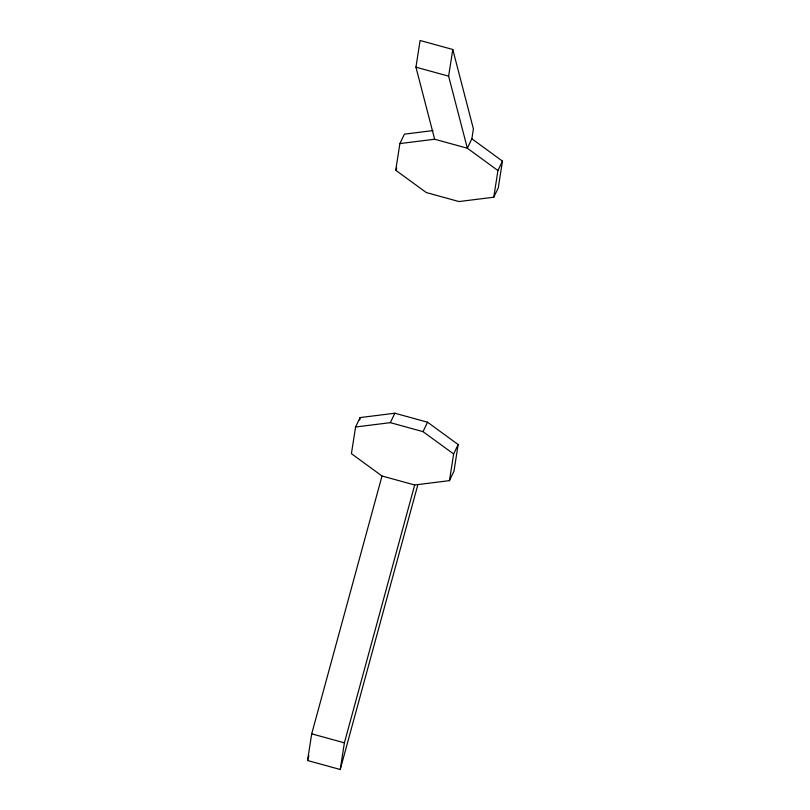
<?xml version="1.0" encoding="UTF-8"?>
<svg xmlns="http://www.w3.org/2000/svg" width="810" height="810" viewBox="0 0 810 810"><rect width="100%" height="100%" fill="white"/><g stroke="black" fill="none" stroke-linecap="round" stroke-linejoin="round"><path stroke-width="1.21" d="M355.58 427.002L351.408 453.671L382.006 475.996L414.69 484.987L449.459 480.634L453.975 471.207L458.146 444.538L427.548 422.212L394.865 413.221L360.096 417.575L355.58 427.002L390.349 422.658L423.033 431.649L453.63 453.975L449.459 480.634M493.766 197.215L497.937 170.546L467.34 148.22L434.656 139.239L415.935 67.169L420.106 40.5L452.79 49.491L473.404 128.881L471.855 138.793L502.453 161.109L498.292 187.778L493.766 197.215L458.997 201.558L426.313 192.567L395.715 170.252L399.887 143.583L404.413 134.146L432.965 130.582M359.721 419.995L360.096 417.575M417.656 485.463L340.23 769.5L307.547 760.509L311.708 733.84L382.006 475.996M340.23 769.5L344.392 742.831L414.69 484.987M471.855 138.793L467.34 148.22L448.618 76.16L452.79 49.491M307.547 760.509L308.873 755.639M395.715 170.252L396.728 168.156M497.937 170.546L502.453 161.109M390.349 422.658L394.865 413.221M423.033 431.649L427.548 422.212M453.63 453.975L458.146 444.538M399.887 143.583L434.656 139.239M415.935 67.169L448.618 76.16M311.708 733.84L344.392 742.831"/></g></svg>
